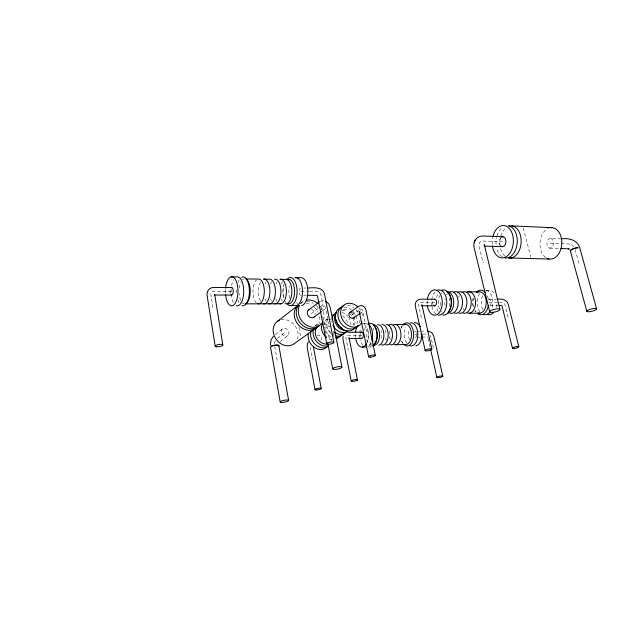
<?xml version="1.0" encoding="UTF-8"?>
<svg xmlns="http://www.w3.org/2000/svg" width="628" height="628" viewBox="0 0 628 628"><rect width="100%" height="100%" fill="white"/><g stroke="black" fill="none" stroke-linecap="round" stroke-linejoin="round"><path stroke-width="0.47" stroke-dasharray="3.14 2.35" d="M401.716 326.882L401.143 327.879A10.103 5.817 88.8 0 1 402.234 326.113M275.457 334.646L282.482 328.86M277.545 338.414L285.112 332.259M280.214 341.711L287.742 335.658A4.302 3.603 50.9 0 0 286.266 328.672A4.302 3.603 50.9 0 0 281.305 332.455A4.302 3.603 50.9 0 0 287.742 335.658M302.696 301.762L300.647 303.355A14.538 11.854 53.3 0 1 303.442 301.997M311.268 313.56L318.985 307.814M319.754 307.241L322.07 305.514A5.723 2.905 89.7 0 1 325.83 308.866L328.774 324.001M322.329 310.993L324.629 309.306L322.188 309.628L320.822 308.646M315.413 325.618L316.653 324.731M351.743 315.17L360.394 309.157A3.368 1.821 89.7 0 1 362.749 311.135L365.355 323.86M320.39 301.291L323.938 300.663M361.987 312.132L361.045 312.312M368.455 346.946L371.062 346.884A11.846 6.476 88.8 0 1 367.757 345.69M417.204 337.212L421.058 337.134M422.016 337.118L427.801 337.001M361.712 335.226L348.085 335.478A3.132 2.52 56.2 0 0 346.004 338.484L348.367 350.361M415.139 334.245L421.969 334.12M422.942 334.096L427.825 334.01M416.843 331.199L419.59 331.152M420.509 331.137L426.012 331.05M361.932 323.365L367.152 323.302M490.225 305.655L498.059 305.632M434.623 302.515L420.697 302.523A3.336 2.543 56.5 0 0 418.672 305.64L421.451 318.161M489.086 302.468L498.302 302.461M499.221 302.461L501.984 302.453A3.187 2.308 58.2 0 1 505.195 305.42L508.154 317.328M488.937 299.281L496.395 299.289M303.701 295.309L306.55 295.317M231.614 291.306L213.787 291.219A3.831 3.242 46.7 0 0 210.875 294.775L213.175 309.125M300.914 291.643L308.591 291.682M309.549 291.682L317.234 291.722A3.627 2.92 52.5 0 1 321.01 295.113L323.632 308.678M303.881 288.009L305.828 288.024M485.789 290.269L488.309 290.285M502.635 241.725L482.712 241.042A6.311 4.529 55.4 0 0 479.148 246.663L483.152 263.006M549.72 248.115L559.988 248.468M550.191 243.295L569.054 243.994A6.013 4.176 56.2 0 1 573.756 246.82M550.662 238.467A4.851 3.25 -86 0 1 552.773 246.058A4.851 3.25 -86 0 1 547.176 245.352A4.851 3.25 -86 0 1 550.662 238.467L560.192 238.852M427.982 337.024L427.794 337.103M284.939 301.095L285.991 302.515M401.959 342.04L402.658 343.147A11.61 6.696 88.8 0 1 401.473 340.886M321.096 308.984L321.34 309.824M575.115 249.583L579.369 265.102M523.25 228.003L530.856 257.26M433.422 348.124L430.887 336.789A3.007 2.308 58.3 0 0 430.243 335.383M428.186 338.453L430.094 346.994M322.619 316.488L322.988 318.396M324.645 326.96L325.194 329.818M325.375 330.768L326.843 338.382M310.326 347.3L312.54 359.13M298.936 327.164L300.71 336.757M274.711 346.358L277.199 360.456M330.32 332.683A10.817 8.729 55 0 1 328.193 318.891M330.626 336.718A10.77 8.706 55.1 0 1 326.505 333.044M324.166 324.472A10.77 8.706 55.1 0 1 327.219 319.11L324.652 320.947A10.723 8.69 55.1 0 1 328.201 319.605M342.441 315.79A10.864 8.745 55 0 1 348.014 324.064M332.094 322.439A10.904 8.761 55 0 1 331.89 320.649M341.891 312.446A10.904 8.761 55 0 1 347.865 316.402M348.446 317.148A10.904 8.761 55 0 1 350.919 324.872M342.079 310.216A10.951 8.776 55 0 1 347.001 311.559M349.239 313.168A10.951 8.776 55 0 1 352.143 316.881M352.551 317.729A10.951 8.776 55 0 1 353.195 325.516M343.422 309.259A10.974 8.792 55 0 1 348.344 310.609M350.589 312.226A10.974 8.792 55 0 1 353.501 315.947M353.909 316.795A10.974 8.792 55 0 1 353.933 326.081M343.916 307.147A12.639 10.111 55 0 1 351.554 310.044M352.167 310.562A12.639 10.111 55 0 1 355.636 315.083M355.99 315.821A12.639 10.111 55 0 1 356.987 323.875M347.559 305.255A12.693 10.134 55 0 1 353.635 307.634M356.052 309.808A12.693 10.134 55 0 1 357.984 312.469M359.977 320.06A12.693 10.134 55 0 1 359.499 322.933M358.808 307.877A12.748 10.158 55 0 1 362.756 318.176M315.366 325.893A12.191 9.938 55.1 0 1 320.712 323.185M324.393 323.491A12.191 9.938 55.1 0 1 329.637 326.379M333.319 331.458A12.191 9.938 55.1 0 1 334.489 336.647M316.488 325.335A12.144 9.915 55.1 0 1 319.118 324.919M325.273 326.756A12.144 9.915 55.1 0 1 330.454 332.495M330.791 333.201A12.144 9.915 55.1 0 1 331.333 334.661M331.929 339.104A12.144 9.915 55.1 0 1 331.678 340.996M322.651 324.087A10.613 8.643 55.1 0 1 329.637 326.913M333.664 333.908A10.613 8.643 55.1 0 1 333.853 336.498M332.11 339.74A10.723 8.69 55.1 0 1 326.521 337.503M328.994 319.558A10.723 8.69 55.1 0 1 331.435 319.872M325.728 331.003A12.097 9.891 55.1 0 1 329.41 340.816M352.23 312.281A3.328 2.645 55 0 1 354.616 315.546M317.014 335.478A3.156 2.583 55.1 0 1 320.932 336.608A3.156 2.583 55.1 0 1 320.61 340.666M381.384 338.115A10.205 5.723 88.8 0 1 381.518 330.375M386.306 340.384A10.181 5.738 88.8 0 1 385.608 338.029M385.309 332.816A10.181 5.738 88.8 0 1 385.733 330.304M374.225 342.04A10.252 5.676 88.8 0 1 373.582 340.659M373.016 330.509A10.252 5.676 88.8 0 1 373.786 328.279M371.548 344.23A10.276 5.652 88.8 0 1 368.738 330.579M372.271 345.306A10.291 5.636 88.8 0 1 366.564 338.853A10.291 5.636 88.8 0 1 368.032 327.117M364.546 329.975A11.846 6.476 88.8 0 1 367.6 324.315M362.937 345.298A11.869 6.453 88.8 0 1 360.307 339.984M360.095 339.026A11.869 6.453 88.8 0 1 359.711 333.719M359.758 332.958A11.869 6.453 88.8 0 1 361.108 327.463M363.785 323.977A11.869 6.453 88.8 0 1 367.105 323.467M371.109 342.943A11.869 6.453 88.8 0 1 368.369 346.381M355.519 337.629A11.901 6.421 88.8 0 1 355.377 333.79M364.358 324.464A11.901 6.421 88.8 0 1 366.728 343.045M401.064 328.523A11.61 6.696 88.8 0 1 402.517 325.469M406.787 343.045A11.587 6.72 88.7 0 1 405.845 326.827M390.239 339.552A10.158 5.762 88.8 0 1 390.718 328.028M409.393 339.858A11.555 6.743 88.7 0 1 409.04 329.276M403.239 343.485A10.103 5.817 88.8 0 1 401.237 340.776M360.244 336.632A3.101 1.672 88.8 0 1 360.284 333.539M416.874 334.881A3.014 1.758 88.7 0 1 414.378 336.922M414.559 331.372A3.014 1.758 88.7 0 1 415.909 331.56M416.6 332.605A3.014 1.758 88.7 0 1 416.811 333.319M458.589 297.264A10.809 6.751 -89.9 0 1 459.249 295.702M449.554 306.323A10.864 6.704 -89.9 0 1 449.711 298.08M445.032 305.444A10.888 6.688 -89.9 0 1 445.15 298.952M446.649 294.956A10.888 6.688 -89.9 0 1 447.521 293.716M440.668 305.459A10.919 6.665 -89.9 0 1 440.503 300.781M442.096 312.438A10.927 6.649 -89.9 0 1 441.091 311.504M439.459 308.858A10.927 6.649 -89.9 0 1 439.71 295.647M440.958 293.684A10.927 6.649 -89.9 0 1 441.947 292.703M438.203 311.464A12.584 7.638 -89.9 0 1 436.421 306.935M436.601 297.405A12.584 7.638 -89.9 0 1 437.63 294.618M435.958 313.961A12.615 7.614 -89.9 0 1 432.025 306.951M431.868 306.181A12.615 7.614 -89.9 0 1 431.632 300.522M431.726 299.721A12.615 7.614 -89.9 0 1 435.785 291.204M427.158 303.787A12.646 7.583 -89.9 0 1 427.213 300.522M487.391 295.874A12.317 7.858 -89.9 0 1 488.56 301.212M475.726 311.959A12.317 7.858 -89.9 0 1 474.752 310.46M473.386 306.809A12.317 7.858 -89.9 0 1 473.575 297.476M486.166 290.317A12.285 7.881 -89.9 0 1 492.14 307.547M479.925 311.935A12.285 7.881 -89.9 0 1 480.318 292.562M476.071 311.794A10.715 6.829 -89.9 0 1 475.098 310.734M473.065 306.252A10.715 6.829 -89.9 0 1 473.222 298.119M486.308 291.047A12.262 7.905 -89.9 0 1 494.126 292.899M496.968 304.439A12.262 7.905 -89.9 0 1 496.356 307.532M482.72 309.58A12.262 7.905 -89.9 0 1 483.018 294.783M464.037 310.169A10.786 6.775 -89.9 0 1 463.276 308.748M433.194 304.784A3.297 1.978 -89.9 0 1 432.943 300.796M488.411 299.454A3.195 2.065 -89.9 0 1 491.041 301.409A3.195 2.065 -89.9 0 1 489.769 305.483M266.021 301.102A12.379 5.754 -89.8 0 1 265 298.771M265.189 283.817A12.379 5.754 -89.8 0 1 266.264 281.579M260.549 301.102A12.419 5.715 -89.8 0 1 260.793 281.525M271.461 301.102A12.348 5.793 -89.7 0 1 270.44 298.779M270.629 283.864A12.348 5.793 -89.7 0 1 271.712 281.634M276.877 301.102A12.317 5.833 -89.7 0 1 275.841 298.779M276.037 283.911A12.317 5.833 -89.7 0 1 277.129 281.682M282.255 301.095A12.277 5.864 -89.7 0 1 281.218 298.787M281.415 283.958A12.277 5.864 -89.7 0 1 282.514 281.736M283.62 297.908A12.262 5.888 -89.7 0 1 284.091 283.982M283.966 296.667A14.091 6.782 -89.7 0 1 284.107 285.999M289.649 298.324A14.051 6.829 -89.7 0 1 289.422 286.038M297.594 303.874A14.012 6.869 -89.7 0 1 296.612 302.508M243.758 303.748A12.544 5.566 -89.8 0 1 242.377 302.806M240.791 300.38A12.544 5.566 -89.8 0 1 239.197 293.543M239.346 287.914A12.544 5.566 -89.8 0 1 241.011 282.019M242.644 279.735A12.544 5.566 -89.8 0 1 244.056 278.918M233.333 302.555A14.475 6.343 -89.8 0 1 231.104 289.186M231.567 285.591A14.475 6.343 -89.8 0 1 233.592 279.758M238.954 302.555A14.436 6.39 -89.8 0 1 237.824 299.839M236.662 292.938A14.436 6.39 -89.8 0 1 236.709 289.218M238.028 282.427A14.436 6.39 -89.8 0 1 239.213 279.813M240.665 277.976A14.436 6.39 -89.8 0 1 242.282 277.034M256.295 302.798A12.45 5.668 -89.8 0 1 252.982 291.188A12.45 5.668 -89.8 0 1 256.569 279.884M225.428 292.899A14.515 6.288 -89.8 0 1 225.476 289.155M300.859 295.301A3.658 1.79 -89.7 0 1 299.132 292.036A3.658 1.79 -89.7 0 1 300.506 288.095M230.311 293.629A3.784 1.641 -89.8 0 1 230.311 289.029M306.221 303.23A14.491 11.83 53.3 0 1 311.158 304.91M314.149 307.037A14.491 11.83 53.3 0 1 318.129 312.226M319.613 316.551A14.491 11.83 53.3 0 1 319.244 323.341M281.006 319.731A13.973 11.61 53.4 0 1 294.249 324.794A13.973 11.61 53.4 0 1 297.499 338.979M306.613 301.534A14.538 11.854 53.3 0 1 313.231 303.34M316.229 305.475A14.538 11.854 53.3 0 1 318.741 308.269M300.467 303.928A14.585 11.877 53.3 0 1 304.761 300.655M320.845 306.707A14.585 11.877 53.3 0 1 323.467 320.304M311.504 309.502A4.49 3.65 53.3 0 1 315.225 314.628M274.562 343.626A5.291 2.386 88.3 0 1 275.488 340.266M504.786 256.02A16.147 10.637 -86.5 0 1 500.516 248.382M500.061 246.019A16.147 10.637 -86.5 0 1 500.375 237.776M500.767 236.191A16.147 10.637 -86.5 0 1 505.987 227.752M545.638 257.543A15.763 10.904 -86.1 0 1 540.049 242.133A15.763 10.904 -86.1 0 1 548.268 228.294M502.157 256.828A16.179 10.605 -86.5 0 1 496.685 248.272M496.065 244.261A16.179 10.605 -86.5 0 1 496.544 237.635M496.936 236.049A16.179 10.605 -86.5 0 1 502.769 227.124M492.219 244.135A16.218 10.582 -86.6 0 1 492.697 237.494M500.579 245.729A4.993 3.258 -86.6 0 1 500.736 237.847"/><path stroke-width="0.94" d="M270.338 345.235L271.013 339.936L273.353 336.38M474.407 241.945L473.818 245.022L474.148 247.785L489.746 311.904M343.053 336.059L342.927 338.994L351.24 381.102M474.941 240.689C476.314 237.651 479.721 235.861 483.003 236.018L503.169 236.764M474.093 242.675L475.302 239.857M308.34 341.86L307.312 344.254L307.249 347.779L315.052 389.643M348.878 338.288L349.066 337.652L357.426 379.775M214.478 294.681L214.666 294.257L222.822 344.835M421.639 305.475L421.945 304.753L431.821 349.144M484.094 245.179L484.282 244.543L499.888 309.329M277.529 321.277L297.853 305.514M308.631 309.934L319.511 301.73M313.898 317.195L321.567 311.559M315.617 328.389L293.928 343.893A13.973 11.61 53.4 0 1 275.457 338.257A13.973 11.61 53.4 0 1 279.539 320.186M350.071 312.304L358.808 306.181C361.854 304.305 365.59 307.029 366.022 310.279L375.316 355.362M353.407 318.043L360.425 313.207M362.364 347.096L366.721 346.986M395.734 344.748L406.206 344.497A10.103 5.817 88.8 0 0 411.332 332.353A10.103 5.817 88.8 0 0 403.561 324.911M349.16 338.571L361.673 338.319M347.967 332.353L361.759 332.126M394.572 324.488L405.036 324.354M368.016 323.287L369.751 323.271A11.846 6.476 88.8 0 1 376.776 332.644A11.846 6.476 88.8 0 1 372.71 346.279M469.414 313.223L480.075 313.144M281.124 303.795L245.21 303.85A12.544 5.566 -89.8 0 0 250.187 293.26A12.544 5.566 -89.8 0 0 246.906 279.837M290.937 305.608L296.29 305.601A14.051 6.829 -89.7 0 0 302.461 290.065A14.051 6.829 -89.7 0 0 294.893 277.67L300.208 277.733A14.012 6.869 -89.7 0 1 307.822 290.097A14.012 6.869 -89.7 0 1 301.621 305.585M421.726 305.844L434.568 305.812M499.04 305.632L501.984 305.624M434.678 299.218L420.587 299.203C417.047 299.164 414.543 302.884 415.359 306.205L425.18 350.581M497.329 299.289C501.568 298.496 507.157 299.603 508.28 304.462L518.814 346.695M214.76 295.019L231.394 295.066M307.5 295.317L317.195 295.419M468.064 291.761L478.717 291.824M231.826 287.553L213.795 287.428C209.705 287.192 206.298 291.314 207.083 295.286L215.192 346.279M307.767 288.032C313.427 287.624 322.855 286.627 324.495 294.147L333.868 342.299M230.955 276.893L236.63 276.964A14.475 6.343 -89.8 0 1 243.703 291.62A14.475 6.343 -89.8 0 1 236.301 305.616M245.917 278.942L258.006 279.075A12.45 5.668 -89.8 0 1 264.317 291.69A12.45 5.668 -89.8 0 1 257.7 303.724M548.974 258.995L508.641 257.982A16.147 10.637 -86.5 0 0 521.162 241.647A16.147 10.637 -86.5 0 0 509.316 226.064M484.29 246.113L502.11 246.678M560.922 248.5L568.984 248.861L568.301 248.602L569.313 249.214M561.142 238.883C568.473 237.761 577.791 239.935 579.848 248.107L596.6 308.858A5.048 1.201 -14.2 0 1 589.409 311.716A5.048 1.201 -14.2 0 1 589.103 309.643A5.048 1.201 -14.2 0 1 596.6 308.858M512.095 225.923L552.53 227.697M427.841 331.019L431.695 332.542L433.744 335.909L442.826 376.251A3.054 0.667 -12 0 1 438.195 377.711A3.054 0.667 -12 0 1 438.525 376.47A3.054 0.667 -12 0 1 442.826 376.251M359.977 312.1L359.224 311.331L368.612 356.806M325.861 301.275L328.797 303.905L330.328 307.901L341.915 367.176A4.679 1.154 -10.9 0 1 335.022 369.437A4.679 1.154 -10.9 0 1 335.007 367.411A4.679 1.154 -10.9 0 1 341.915 367.176M570.389 251.043L586.811 311.292M502.11 306.37L512.487 348.281M430.73 349.843L436.868 377.373M327.942 344.097L332.714 368.848M317.525 296.078L326.717 343.861M313.396 346.821L321.238 388.473M278.879 345.722L288.621 400.444M270.558 347.111L280.19 401.975M344.097 333.115A10.817 8.729 55 0 1 335.69 335.917M341.451 334.897A10.77 8.706 55.1 0 1 335.525 337.997M346.758 331.309A10.864 8.745 55 0 1 334.339 332.118M332.408 315.397A10.864 8.745 55 0 1 334.449 314.361M347.849 331.16A10.904 8.761 55 0 1 332.934 325.108M331.976 318.914A10.904 8.761 55 0 1 336.365 312.752M346.177 330.791A10.951 8.776 55 0 1 336.247 324.527A10.951 8.776 55 0 1 336.066 313.254M342.566 328.554A10.974 8.792 55 0 1 336.082 319.628M355.542 327.274A12.639 10.111 55 0 1 338.099 325.037A12.639 10.111 55 0 1 341.216 307.555M358.298 325.422A12.693 10.134 55 0 1 340.808 323.161A12.693 10.134 55 0 1 343.909 305.624M361.956 321.944A12.748 10.158 55 0 1 346.907 324.668A12.748 10.158 55 0 1 342.001 307.343A12.748 10.158 55 0 1 357.646 306.715M325.916 347.865A12.097 9.891 55.1 0 1 313.317 346.672A12.097 9.891 55.1 0 1 308.395 333.413M328.436 346.169A12.144 9.915 55.1 0 1 315.798 344.968A12.144 9.915 55.1 0 1 310.852 331.655M328.672 345.675A12.191 9.938 55.1 0 1 316.779 341.789A12.191 9.938 55.1 0 1 313.584 328.986M325.806 336.914A10.723 8.69 55.1 0 1 323.051 322.572M338.837 336.663A10.723 8.69 55.1 0 1 337.252 338.311M328.059 343.924A10.613 8.643 55.1 0 1 317.58 339.246A10.613 8.643 55.1 0 1 316.324 327.738M354.365 317.046A3.328 2.645 55 0 1 352.74 318.263L352.01 318.27A3.328 2.645 55 0 1 348.862 314.801A3.328 2.645 55 0 1 351.476 312.077M386.118 324.598A10.205 5.723 88.8 0 1 392.461 335.336A10.205 5.723 88.8 0 1 385.78 344.78M388.905 325.108A10.181 5.738 88.8 0 1 396.7 333.923A10.181 5.738 88.8 0 1 390.012 344.678M381.863 324.652A10.229 5.699 88.8 0 1 388.183 335.415A10.229 5.699 88.8 0 1 381.526 344.882M377.585 324.707A10.252 5.676 88.8 0 1 383.849 334.151A10.252 5.676 88.8 0 1 378.731 345.157M373.283 324.762A10.276 5.652 88.8 0 1 379.555 335.58A10.276 5.652 88.8 0 1 372.954 345.086M374.021 325.736A10.291 5.636 88.8 0 1 377.389 335.619A10.291 5.636 88.8 0 1 373.707 344.78M368.722 324.409A11.869 6.453 88.8 0 1 372.004 340.337M366.352 343.799A11.901 6.421 88.8 0 1 355.762 339.12M355.511 332.283A11.901 6.421 88.8 0 1 357.976 325.453M414.464 322.729A11.555 6.743 88.7 0 1 420.289 326.866M421.953 334.12A11.555 6.743 88.7 0 1 415.822 345.777M410.343 322.776A11.587 6.72 88.7 0 1 417.801 334.959A11.587 6.72 88.7 0 1 409.935 345.683M402.972 324.857A11.61 6.696 88.8 0 1 411.591 326.27A11.61 6.696 88.8 0 1 412.463 341.192A11.61 6.696 88.8 0 1 404.126 344.811M393.112 325.053A10.158 5.762 88.8 0 1 400.939 333.845A10.158 5.762 88.8 0 1 394.227 344.576M361.241 338.17A3.101 1.672 88.8 0 0 362.105 338.264L362.513 337.99A3.101 1.672 88.8 0 0 363.188 333.813A3.101 1.672 88.8 0 0 360.912 332.463M457.741 292.397A10.841 6.727 -89.9 0 1 466.871 301.393A10.841 6.727 -89.9 0 1 459.029 313.176M462.059 292.413A10.809 6.751 -89.9 0 1 471.212 301.393A10.809 6.751 -89.9 0 1 463.346 313.144M453.408 292.373A10.864 6.704 -89.9 0 1 462.506 301.393A10.864 6.704 -89.9 0 1 454.696 313.199M449.051 292.35A10.888 6.688 -89.9 0 1 458.118 301.393A10.888 6.688 -89.9 0 1 450.331 313.231M446.359 291.651A10.919 6.665 -89.9 0 1 453.714 301.393A10.919 6.665 -89.9 0 1 447.685 313.372M447.568 292.491A10.927 6.649 -89.9 0 1 451.501 301.393A10.927 6.649 -89.9 0 1 448.722 311.409M441.429 290.434A12.584 7.638 -89.9 0 1 451.179 301.228A12.584 7.638 -89.9 0 1 442.928 315.044M437.01 290.411A12.615 7.614 -89.9 0 1 446.751 301.778A12.615 7.614 -89.9 0 1 437.849 314.934M427.433 298.92A12.646 7.583 -89.9 0 1 439.239 292.365A12.646 7.583 -89.9 0 1 438.862 313.082A12.646 7.583 -89.9 0 1 427.315 305.396M493.726 312.461A12.262 7.905 -89.9 0 1 487.815 314.55M476.99 292.483A10.715 6.829 -89.9 0 1 486.253 301.385A10.715 6.829 -89.9 0 1 478.293 313.042M476.11 292.546A12.317 7.858 -89.9 0 1 485.672 292.86M488.396 305.255A12.317 7.858 -89.9 0 1 477.445 313.662M466.345 292.436A10.786 6.775 -89.9 0 1 475.537 301.393A10.786 6.775 -89.9 0 1 467.648 313.113M489.51 312.493A12.285 7.881 -89.9 0 1 483.615 314.581M434.168 299.313A3.297 1.978 -89.9 0 1 436.476 301.33A3.297 1.978 -89.9 0 1 435.573 305.412L435.086 305.718A3.297 1.978 -89.9 0 1 434.066 305.671M268.713 303.716A12.379 5.754 -89.8 0 0 275.425 291.737A12.379 5.754 -89.8 0 0 269.027 279.201L263.532 279.138A12.419 5.715 -89.8 0 1 269.891 291.714A12.419 5.715 -89.8 0 1 263.226 303.724M274.491 279.256A12.348 5.793 -89.7 0 1 280.936 291.769A12.348 5.793 -89.7 0 1 274.177 303.709M279.609 303.701A12.317 5.833 -89.7 0 0 286.415 291.792A12.317 5.833 -89.7 0 0 279.923 279.319L285.332 279.382A12.277 5.864 -89.7 0 1 291.855 291.816A12.277 5.864 -89.7 0 1 285.01 303.693M288.017 279.405A12.262 5.888 -89.7 0 1 294.571 291.832A12.262 5.888 -89.7 0 1 287.695 303.685M286.776 279.633A14.091 6.782 -89.7 0 1 297.083 290.646A14.091 6.782 -89.7 0 1 287.483 304.439M225.546 288.228A14.515 6.288 -89.8 0 1 235.202 279.209A14.515 6.288 -89.8 0 1 235.264 303.191A14.515 6.288 -89.8 0 1 225.57 294.744M242.282 277.034A14.436 6.39 -89.8 0 1 249.402 291.651A14.436 6.39 -89.8 0 1 241.945 305.608M230.986 287.82A3.784 1.641 -89.8 0 1 233.255 291.29A3.784 1.641 -89.8 0 1 230.986 294.815M317.799 326.183A14.491 11.83 53.3 0 1 298.928 325.422A14.491 11.83 53.3 0 1 297.994 305.404M318.898 325.869A14.538 11.854 53.3 0 1 301.322 324.236A14.538 11.854 53.3 0 1 298.418 305.522M323.185 321.065A14.585 11.877 53.3 0 1 305.93 324.794A14.585 11.877 53.3 0 1 299.619 305.279M306.268 300.2A14.585 11.877 53.3 0 1 318.317 303.905M314.581 316.52A4.49 3.65 53.3 0 1 308.285 315.696A4.49 3.65 53.3 0 1 309.486 309.51M550.623 227.666A15.763 10.904 -86.1 0 1 561.675 245.116A15.763 10.904 -86.1 0 1 547.137 258.414M508.233 225.758A16.179 10.605 -86.5 0 1 517.142 243.625A16.179 10.605 -86.5 0 1 504.794 257.888M493.09 235.908A16.218 10.582 -86.6 0 1 509.897 229.149A16.218 10.582 -86.6 0 1 508.028 255.345A16.218 10.582 -86.6 0 1 492.383 245.776M501.489 237.164A4.993 3.258 -86.6 0 1 505.909 241.623A4.993 3.258 -86.6 0 1 501.293 246.364M570.609 251.302A4.953 1.225 -17.8 0 1 572.069 249.497A4.953 1.225 -17.8 0 1 577.313 247.777L578.137 247.683L577.297 247.715A4.953 1.437 -15.1 0 0 571.998 249.222A4.953 1.437 -15.1 0 0 570.569 251.161M278.785 345.918L278.793 345.973A4.215 0.926 -8.3 0 0 276.1 345.274A4.215 0.926 -8.3 0 0 270.982 346.436A4.215 1.162 -10.1 0 1 276.053 345.015A4.215 1.162 -10.1 0 1 278.777 345.918M327.384 342.998L326.929 343.312A3.674 0.989 -10.9 0 0 330.516 344.042A3.674 0.989 -10.9 0 0 333.468 342.032A3.674 0.989 -10.9 0 0 327.384 342.998M357.206 380.207L356.798 380.45A3.179 0.738 -11 0 1 351.554 381.29A3.179 0.738 -11 0 1 354.223 379.712A3.179 0.738 -11 0 1 357.206 380.207M431.467 349.647L430.981 349.922A3.399 0.832 -12.1 0 1 425.439 350.809A3.399 0.832 -12.1 0 1 428.602 348.995A3.399 0.832 -12.1 0 1 431.467 349.647M370.614 357.136L369.861 357.159A3.43 0.856 -11.4 0 1 370.465 355.581A3.43 0.856 -11.4 0 1 375.332 355.424A3.43 0.856 -11.4 0 1 370.614 357.136M316.057 389.972A3.148 0.722 -10.6 0 0 321.167 388.677A3.148 0.722 -10.6 0 0 317.203 388.52A3.148 0.722 -10.6 0 0 316.057 389.972M513.704 348.516A3.273 0.738 -13 0 0 518.814 346.892A3.273 0.738 -13 0 0 514.426 347.056A3.273 0.738 -13 0 0 513.704 348.516M216.676 346.789A3.901 1.107 -9.2 0 0 222.83 345.125A3.901 1.107 -9.2 0 0 217.516 344.741A3.901 1.107 -9.2 0 0 216.676 346.789M281.572 402.415A4.286 0.966 -10.1 0 0 288.535 400.711A4.286 0.966 -10.1 0 0 283.102 400.491A4.286 0.966 -10.1 0 0 281.572 402.415M491.661 312.414A5.244 1.374 -13.3 0 0 499.872 309.698A5.244 1.374 -13.3 0 0 492.901 309.722A5.244 1.374 -13.3 0 0 491.661 312.414"/></g></svg>
